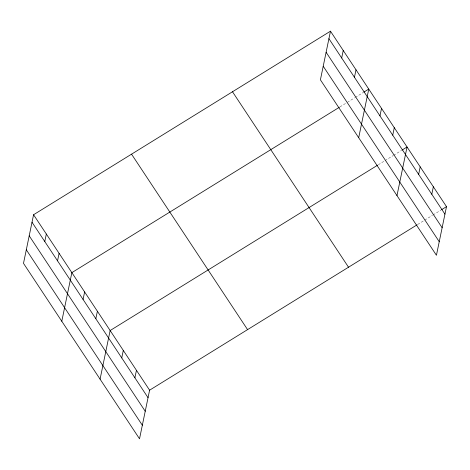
<?xml version="1.0" encoding="UTF-8"?>
<svg xmlns="http://www.w3.org/2000/svg" width="470" height="470" viewBox="0 0 470 470"><rect width="100%" height="100%" fill="white"/><g stroke="black" fill="none" stroke-linecap="round" stroke-linejoin="round"><path stroke-width="0.35" stroke-dasharray="2.35 1.76" d="M339.98 106.884L346.719 102.719M347.33 102.337L354.68 97.795M355.291 97.419L363.251 92.496M378.268 164.782L384.395 160.999M385.006 160.617L392.967 155.699M393.578 155.317L401.539 150.394M417.718 224.437L432.418 215.354M433.029 214.972L440.989 210.055"/><path stroke-width="0.7" d="M33.57 214.737L23.5 263.353L139.525 438.81L149.595 390.188L33.57 214.737L330.475 31.19L446.5 206.647L436.43 255.263L320.405 79.812L330.475 31.19M44.779 241.539L46.33 234.037M57.54 260.844L59.097 253.336M61.787 321.257L71.857 272.635L339.369 107.26M83.067 299.443L84.623 291.935M95.827 318.742L97.384 311.234M100.081 379.155L110.144 330.533L377.657 165.164M121.742 357.929L123.299 350.42M134.89 377.81L136.447 370.307M341.684 57.998L343.235 50.49M354.445 77.297L356.002 69.789M358.692 137.71L368.762 89.088L363.862 92.12M379.971 115.896L381.522 108.388M392.732 135.196L394.289 127.687M396.98 195.608L407.049 146.993L402.15 150.018M418.647 174.382L420.198 166.874M431.795 194.269L433.352 186.76M149.595 390.188L417.107 224.819M441.6 209.673L446.5 206.647M328.918 38.693L444.943 214.15M326.11 52.264L442.135 227.721M323.213 66.241L439.238 241.697M232.497 91.762L348.523 267.213M131.547 154.166L247.572 329.623M32.013 222.239L148.044 397.696M29.205 235.811L145.23 411.262M26.308 249.787L142.34 425.244"/></g></svg>
